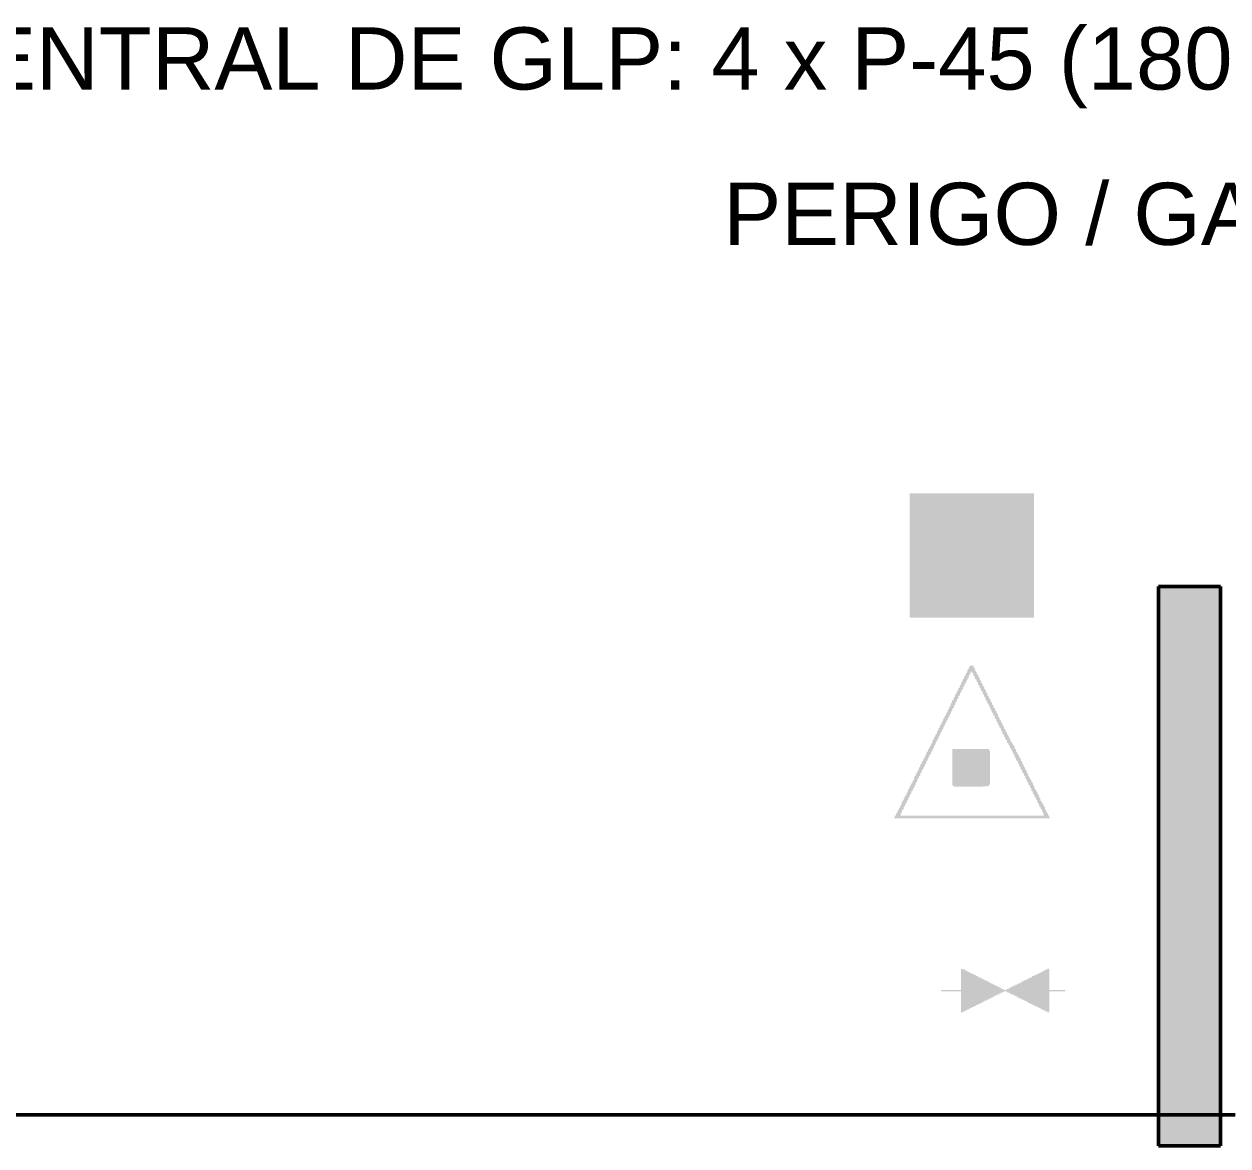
# Model space of a CAD drawing. Header units: metres. Extents: x -1.9 to 50, y -4.7 to 20.4.
# Drawn here: x 5.35 to 9.224, y 15.9 to 19.511 of the extents above; entities that cross this region are included whole.
import ezdxf

# ---------------------------------------------------------------- set-up
doc = ezdxf.new("R2010")
doc.units = ezdxf.units.M
doc.header["$LTSCALE"] = 0.1
for name, color, linetype, lineweight in [('INC_EXT', 1, 'Continuous', 25), ('PAREDE', 7, 'Continuous', 50), ('PAREDE_CORTA_FOGO', 30, 'Continuous', 50), ('SINAL_EQUIPAMENTOS', 1, 'Continuous', 25), ('TEXTOS', 7, 'Continuous', 13), ('TUBULACAO', 1, 'Continuous', 25)]:
    doc.layers.add(name, color=color, linetype=linetype, lineweight=lineweight)
doc.styles.add('COSCIP-TEXTO', font='arial.ttf')

# ---------------------------------------------------------------- blocks, each defined once
blk = doc.blocks.new('REGISTRO_VALVULA')
h = blk.add_hatch(color=256)
h.dxf.hatch_style = 1
h.paths.add_polyline_path([(-0.3378, 0.1739), (-0.3208, 0.1751), (-0.3191, 0.1676), (-0.3033, 0.1671), (-0.3017, 0.1596), (-0.2875, 0.1592), (-0.2858, 0.1501), (-0.27, 0.1497), (-0.2683, 0.1422), (-0.2525, 0.1417), (-0.2508, 0.1326), (-0.235, 0.1322), (-0.2334, 0.1247), (-0.2191, 0.1242), (-0.2175, 0.1168), (-0.2017, 0.1163), (-0.2, 0.1072), (-0.1842, 0.1068), (-0.1825, 0.0993), (-0.1667, 0.0988), (-0.165, 0.0913), (-0.1508, 0.0909), (-0.1492, 0.0818), (-0.1334, 0.0813), (-0.1317, 0.0739), (-0.1159, 0.0734), (-0.1142, 0.0643), (-0.0984, 0.0639), (-0.0967, 0.0564), (-0.0825, 0.0559), (-0.0809, 0.0485), (-0.0651, 0.048), (-0.0634, 0.0389), (-0.0476, 0.0385), (-0.0459, 0.031), (-0.0301, 0.0305), (-0.0284, 0.023), (-0.0142, 0.0226), (-0.0125, 0.0135), (0.0032, 0.013), (0.0049, 0.0056), (0.0255, 0.0052), (0.0287, 0.0057), (0.0303, 0.013), (0.046, 0.0135), (0.0477, 0.0226), (0.0635, 0.023), (0.0652, 0.0305), (0.081, 0.031), (0.0827, 0.0385), (0.0969, 0.0389), (0.0986, 0.048), (0.1144, 0.0485), (0.116, 0.0559), (0.1318, 0.0564), (0.1335, 0.0639), (0.1493, 0.0643), (0.151, 0.0734), (0.1652, 0.0739), (0.1669, 0.0813), (0.1827, 0.0818), (0.1843, 0.0909), (0.2001, 0.0913), (0.2018, 0.0988), (0.2176, 0.0993), (0.2193, 0.1068), (0.2335, 0.1072), (0.2352, 0.1163), (0.251, 0.1168), (0.2526, 0.1242), (0.2684, 0.1247), (0.2701, 0.1322), (0.2859, 0.1326), (0.2876, 0.1417), (0.3018, 0.1422), (0.3035, 0.1497), (0.3193, 0.1501), (0.321, 0.1592), (0.3367, 0.1596), (0.3384, 0.1671), (0.3542, 0.1676), (0.3559, 0.1751), (0.3702, 0.1751), (0.3715, 0.1724), (0.3718, 0.0057), (0.4973, 0.0052), (0.5, 0.004), (0.5, -0.004), (0.4973, -0.0052), (0.3718, -0.0057), (0.3715, -0.1724), (0.3702, -0.1751), (0.3559, -0.1751), (0.3542, -0.1676), (0.3384, -0.1671), (0.3367, -0.1581), (0.321, -0.1576), (0.3193, -0.1501), (0.3035, -0.1497), (0.3018, -0.1406), (0.2876, -0.1401), (0.2859, -0.1326), (0.2701, -0.1322), (0.2684, -0.1247), (0.2526, -0.1242), (0.251, -0.1152), (0.2352, -0.1147), (0.2335, -0.1072), (0.2193, -0.1068), (0.2176, -0.0993), (0.2018, -0.0988), (0.2001, -0.0898), (0.1843, -0.0893), (0.1827, -0.0818), (0.1669, -0.0813), (0.1652, -0.0723), (0.151, -0.0718), (0.1493, -0.0643), (0.1335, -0.0639), (0.1318, -0.0564), (0.116, -0.0559), (0.1144, -0.0469), (0.0986, -0.0464), (0.0969, -0.0389), (0.0827, -0.0385), (0.081, -0.031), (0.0652, -0.0305), (0.0635, -0.0214), (0.0477, -0.021), (0.046, -0.0135), (0.0303, -0.013), (0.0287, -0.0057), (0.0255, -0.0052), (0.0049, -0.0056), (0.0032, -0.013), (-0.0125, -0.0135), (-0.0142, -0.021), (-0.0284, -0.0214), (-0.0301, -0.0305), (-0.0459, -0.031), (-0.0476, -0.0385), (-0.0634, -0.0389), (-0.0651, -0.0464), (-0.0809, -0.0469), (-0.0825, -0.0559), (-0.0967, -0.0564), (-0.0984, -0.0639), (-0.1142, -0.0643), (-0.1159, -0.0718), (-0.1317, -0.0723), (-0.1334, -0.0813), (-0.1492, -0.0818), (-0.1508, -0.0893), (-0.165, -0.0898), (-0.1667, -0.0988), (-0.1825, -0.0993), (-0.1842, -0.1068), (-0.2, -0.1072), (-0.2017, -0.1147), (-0.2175, -0.1152), (-0.2191, -0.1242), (-0.2334, -0.1247), (-0.235, -0.1322), (-0.2508, -0.1326), (-0.2525, -0.1401), (-0.2683, -0.1406), (-0.27, -0.1497), (-0.2858, -0.1501), (-0.2875, -0.1576), (-0.3017, -0.1581), (-0.3033, -0.1671), (-0.3191, -0.1676), (-0.3208, -0.1751), (-0.3367, -0.1751), (-0.338, -0.1724), (-0.3383, -0.0057), (-0.4971, -0.0052), (-0.5, -0.0024), (-0.4999, 0.004), (-0.4971, 0.0052), (-0.3383, 0.0057)])
blk = doc.blocks.new('EXTINTOR_PQS_ABC')
h = blk.add_hatch(color=256)
h.dxf.hatch_style = 1
h.paths.add_polyline_path([(-0.0118, 0.4919), (0.0099, 0.4919), (0.0123, 0.4772), (0.0195, 0.4723), (0.0212, 0.4567), (0.0293, 0.4527), (0.0312, 0.438), (0.0394, 0.4331), (0.0421, 0.4184), (0.0491, 0.4136), (0.0512, 0.3989), (0.0586, 0.394), (0.0603, 0.3776), (0.0677, 0.3755), (0.0701, 0.3597), (0.0785, 0.3548), (0.0813, 0.3401), (0.0882, 0.3352), (0.0902, 0.3206), (0.0978, 0.3157), (0.0995, 0.2991), (0.1068, 0.2973), (0.11, 0.2814), (0.1177, 0.2765), (0.1204, 0.2618), (0.1274, 0.2569), (0.1293, 0.2423), (0.1369, 0.2374), (0.1386, 0.221), (0.1469, 0.2178), (0.1493, 0.2031), (0.1558, 0.2), (0.1595, 0.1835), (0.1665, 0.1786), (0.1681, 0.164), (0.1761, 0.1591), (0.1778, 0.1419), (0.1861, 0.1395), (0.1886, 0.1248), (0.1949, 0.1217), (0.1987, 0.1052), (0.2056, 0.1003), (0.2074, 0.0856), (0.2153, 0.0808), (0.2169, 0.0655), (0.2253, 0.0612), (0.2281, 0.0465), (0.2351, 0.0416), (0.2377, 0.0269), (0.2447, 0.022), (0.2463, 0.0068), (0.2536, 0.0042), (0.2561, -0.0065), (0.2621, -0.0098), (0.2659, -0.0229), (0.2732, -0.0256), (0.2757, -0.0426), (0.2823, -0.0465), (0.2854, -0.0627), (0.2928, -0.0706), (0.2952, -0.0822), (0.302, -0.0856), (0.305, -0.1011), (0.3124, -0.1037), (0.3148, -0.1209), (0.3216, -0.1248), (0.324, -0.1395), (0.3334, -0.1517), (0.3344, -0.1603), (0.3415, -0.164), (0.3442, -0.1794), (0.3515, -0.1823), (0.3535, -0.1982), (0.3603, -0.2031), (0.3637, -0.2195), (0.3726, -0.23), (0.3735, -0.2385), (0.3809, -0.2416), (0.3833, -0.2577), (0.3907, -0.2606), (0.3927, -0.2765), (0.3993, -0.2814), (0.4052, -0.3034), (0.4118, -0.3083), (0.4127, -0.3166), (0.42, -0.3199), (0.4225, -0.336), (0.4298, -0.3392), (0.4323, -0.356), (0.4383, -0.3597), (0.4413, -0.3744), (0.4445, -0.3818), (0.451, -0.3866), (0.4518, -0.3949), (0.4592, -0.3977), (0.4613, -0.4136), (0.469, -0.4179), (0.4714, -0.4344), (0.4769, -0.438), (0.4812, -0.4544), (0.4867, -0.4576), (0.4902, -0.4649), (0.491, -0.4731), (0.4983, -0.4756), (0.5, -0.4919), (-0.5, -0.4919), (-0.4976, -0.4748), (-0.4896, -0.4723), (-0.4858, -0.4576), (-0.4799, -0.4527), (-0.4767, -0.438), (-0.4707, -0.4345), (-0.4682, -0.4237), (-0.462, -0.4209), (-0.4585, -0.4042), (-0.4524, -0.4013), (-0.4499, -0.3866), (-0.4462, -0.3785), (-0.4413, -0.3759), (-0.437, -0.3597), (-0.4315, -0.3563), (-0.4291, -0.3455), (-0.4225, -0.3426), (-0.4204, -0.3279), (-0.4138, -0.323), (-0.4108, -0.3083), (-0.4071, -0.2999), (-0.4022, -0.2975), (-0.3982, -0.2814), (-0.3924, -0.278), (-0.3899, -0.2672), (-0.3834, -0.2643), (-0.3813, -0.2496), (-0.3753, -0.2452), (-0.3723, -0.2374), (-0.3704, -0.2218), (-0.363, -0.2185), (-0.3606, -0.2022), (-0.3532, -0.1992), (-0.3508, -0.1878), (-0.3428, -0.1786), (-0.3402, -0.164), (-0.3337, -0.1601), (-0.3312, -0.1432), (-0.3239, -0.1402), (-0.3214, -0.1244), (-0.3141, -0.121), (-0.3096, -0.1052), (-0.3037, -0.1003), (-0.3005, -0.0856), (-0.2945, -0.0818), (-0.2921, -0.0649), (-0.2847, -0.062), (-0.2822, -0.0465), (-0.2749, -0.043), (-0.2739, -0.0343), (-0.2651, -0.0236), (-0.262, -0.0098), (-0.2554, -0.0059), (-0.2536, 0.0122), (-0.2465, 0.0147), (-0.2431, 0.0326), (-0.2357, 0.0343), (-0.2337, 0.0514), (-0.226, 0.0538), (-0.224, 0.071), (-0.217, 0.0734), (-0.2144, 0.0905), (-0.2074, 0.093), (-0.2046, 0.1101), (-0.1965, 0.1126), (-0.1945, 0.1297), (-0.1868, 0.132), (-0.1848, 0.1493), (-0.1779, 0.1517), (-0.1753, 0.1688), (-0.1677, 0.1713), (-0.1648, 0.1891), (-0.1573, 0.1909), (-0.1553, 0.208), (-0.1477, 0.2104), (-0.1457, 0.2276), (-0.1388, 0.23), (-0.1365, 0.2472), (-0.1306, 0.2514), (-0.1257, 0.2686), (-0.1186, 0.2716), (-0.1168, 0.2863), (-0.1093, 0.2912), (-0.1072, 0.3059), (-0.1012, 0.3109), (-0.0963, 0.3277), (-0.0908, 0.3304), (-0.0877, 0.345), (-0.0796, 0.3499), (-0.0777, 0.3646), (-0.0707, 0.3695), (-0.0681, 0.3842), (-0.062, 0.3892), (-0.0571, 0.4059), (-0.0515, 0.4087), (-0.0485, 0.4233), (-0.0404, 0.4282), (-0.0385, 0.4429), (-0.0312, 0.4478), (-0.029, 0.4625), (-0.0254, 0.4698), (-0.0204, 0.473), (-0.018, 0.4841), (-0.0119, 0.487)])
h.paths.add_polyline_path([(-0.0082, 0.4529), (-0.0105, 0.4356), (-0.018, 0.4335), (-0.0201, 0.416), (-0.0278, 0.4126), (-0.0296, 0.3964), (-0.0369, 0.394), (-0.04, 0.3762), (-0.0475, 0.3744), (-0.0495, 0.3573), (-0.0571, 0.3549), (-0.0592, 0.3377), (-0.0663, 0.3352), (-0.0687, 0.3181), (-0.0763, 0.3157), (-0.0787, 0.2985), (-0.0868, 0.2961), (-0.0888, 0.279), (-0.0963, 0.2767), (-0.0983, 0.2594), (-0.1055, 0.2569), (-0.1078, 0.2398), (-0.1136, 0.2374), (-0.1171, 0.2202), (-0.1255, 0.2153), (-0.1272, 0.2007), (-0.1344, 0.1958), (-0.1368, 0.1811), (-0.1429, 0.1762), (-0.1464, 0.1615), (-0.1535, 0.1566), (-0.1575, 0.1402), (-0.1647, 0.137), (-0.1664, 0.1224), (-0.1738, 0.1175), (-0.1759, 0.1028), (-0.1822, 0.0979), (-0.1868, 0.0812), (-0.193, 0.0783), (-0.1955, 0.0636), (-0.2037, 0.0587), (-0.2055, 0.044), (-0.2124, 0.0392), (-0.215, 0.0245), (-0.2213, 0.0196), (-0.2247, 0.0049), (-0.2323, 0), (-0.2358, -0.0192), (-0.2431, -0.0233), (-0.2456, -0.0392), (-0.2532, -0.044), (-0.2554, -0.0612), (-0.2627, -0.063), (-0.2651, -0.0797), (-0.2725, -0.0821), (-0.2768, -0.0979), (-0.2828, -0.1028), (-0.2848, -0.1175), (-0.2921, -0.1217), (-0.2945, -0.1392), (-0.3018, -0.1413), (-0.3043, -0.1575), (-0.3116, -0.1605), (-0.3148, -0.1762), (-0.3219, -0.1811), (-0.3239, -0.1969), (-0.3312, -0.2001), (-0.3337, -0.2176), (-0.341, -0.2196), (-0.3434, -0.2354), (-0.3508, -0.2386), (-0.3531, -0.2569), (-0.3606, -0.2593), (-0.3624, -0.2765), (-0.369, -0.279), (-0.3728, -0.2973), (-0.3792, -0.2985), (-0.3819, -0.3157), (-0.39, -0.3181), (-0.392, -0.3352), (-0.3993, -0.3377), (-0.4015, -0.3548), (-0.408, -0.3573), (-0.412, -0.3756), (-0.4193, -0.3785), (-0.4211, -0.394), (-0.4292, -0.3964), (-0.4311, -0.4136), (-0.4385, -0.416), (-0.4407, -0.4331), (-0.4473, -0.4356), (-0.4511, -0.4539), (-0.4585, -0.4566), (-0.4598, -0.4723), (-0.456, -0.4746), (0.4592, -0.4743), (0.4614, -0.4698), (0.4592, -0.4539), (0.4539, -0.4503), (0.4494, -0.4343), (0.4424, -0.4307), (0.4396, -0.4152), (0.4323, -0.4132), (0.4301, -0.3964), (0.4225, -0.3928), (0.4205, -0.3768), (0.4137, -0.372), (0.4102, -0.3562), (0.4029, -0.3534), (0.4005, -0.3371), (0.3931, -0.3351), (0.3907, -0.3175), (0.3833, -0.3139), (0.3814, -0.2985), (0.3752, -0.2936), (0.3711, -0.2779), (0.3637, -0.275), (0.3613, -0.2587), (0.354, -0.2568), (0.3515, -0.2391), (0.3442, -0.235), (0.3422, -0.2202), (0.3354, -0.2153), (0.3319, -0.1998), (0.3246, -0.1976), (0.3221, -0.1805), (0.3148, -0.1785), (0.3124, -0.1609), (0.305, -0.1567), (0.3031, -0.1419), (0.296, -0.137), (0.2928, -0.1215), (0.2854, -0.1193), (0.283, -0.1022), (0.2757, -0.1002), (0.2735, -0.0832), (0.2667, -0.0783), (0.2634, -0.0623), (0.2571, -0.0587), (0.2536, -0.0433), (0.2463, -0.0414), (0.2441, -0.0245), (0.2365, -0.0218), (0.2341, -0.007), (0.2263, -0.0049), (0.2243, 0.0122), (0.2162, 0.0147), (0.2132, 0.0318), (0.2062, 0.0343), (0.2031, 0.0514), (0.1966, 0.0538), (0.1942, 0.071), (0.1871, 0.0734), (0.1851, 0.0905), (0.1778, 0.092), (0.174, 0.1101), (0.1671, 0.1126), (0.1639, 0.1297), (0.1575, 0.1321), (0.1558, 0.149), (0.148, 0.1517), (0.1459, 0.1688), (0.1378, 0.1713), (0.136, 0.186), (0.1279, 0.1909), (0.1247, 0.208), (0.1183, 0.2104), (0.1166, 0.2267), (0.1087, 0.23), (0.1062, 0.2472), (0.0986, 0.2496), (0.0968, 0.2643), (0.0888, 0.2692), (0.0858, 0.2863), (0.0792, 0.2888), (0.0775, 0.3059), (0.0701, 0.3076), (0.0677, 0.3244), (0.0594, 0.3279), (0.0575, 0.3426), (0.0496, 0.3475), (0.0465, 0.3646), (0.0401, 0.3671), (0.0383, 0.3837), (0.0303, 0.3866), (0.0285, 0.4019), (0.0212, 0.4049), (0.017, 0.4233), (0.0105, 0.4258), (0.0077, 0.4429), (0.0016, 0.4442), (-0.0009, 0.4533)], flags=16)
h.paths.add_polyline_path([(-0.1254, -0.044), (0.1082, -0.044), (0.1093, -0.0523), (0.1152, -0.0563), (0.116, -0.0661), (0.116, -0.2643), (0.1147, -0.2741), (0.1082, -0.279), (0.1069, -0.2863), (-0.1134, -0.2869), (-0.1169, -0.2863), (-0.1183, -0.2811), (-0.1257, -0.2787), (-0.1272, -0.0563)])
blk = doc.blocks.new('PICTO_E-5')
at = {"true_color": 0xd42c14}
h = blk.add_hatch(color=7, dxfattribs=at)
h.dxf.hatch_style = 1
h.paths.add_polyline_path([(-0.5, -0.5), (0.5, -0.5), (0.5, 0.5), (-0.5, 0.5)])
at = {"true_color": 0xececbc}
h = blk.add_hatch(color=7, dxfattribs=at)
h.dxf.hatch_style = 1
h.paths.add_polyline_path([(-0.4998, 0.4994), (0.4994, 0.4998), (0.4998, -0.4994), (-0.4994, -0.4998)])
h.paths.add_polyline_path([(-0.4364, 0.4382), (-0.4383, 0.4352), (-0.4376, -0.4375), (0.4376, -0.4375), (0.4376, 0.4374)], flags=16)
h.paths.add_polyline_path([(-0.0315, 0.3903), (0.0303, 0.3907), (0.0331, 0.3891), (0.0342, 0.377), (0.0655, 0.3764), (0.0958, 0.3572), (0.0993, 0.3515), (0.0991, 0.3394), (0.0958, 0.3334), (0.0688, 0.3152), (0.0497, 0.3143), (0.0418, 0.3091), (0.0383, 0.3006), (0.0384, 0.2509), (0.0412, 0.249), (0.0722, 0.2485), (0.0873, 0.2454), (0.1018, 0.2382), (0.1212, 0.2191), (0.1285, 0.2061), (0.1296, 0.1976), (0.1323, 0.1927), (0.1329, -0.3879), (0.1309, -0.3909), (-0.1297, -0.391), (-0.1327, -0.3891), (-0.1325, 0.1915), (-0.1243, 0.2145), (-0.1129, 0.2291), (-0.1018, 0.2382), (-0.0873, 0.2452), (-0.0721, 0.2485), (-0.0388, 0.2501), (-0.0384, 0.3018), (-0.0424, 0.3101), (-0.0509, 0.3145), (-0.08, 0.3146), (-0.0873, 0.3103), (-0.1758, 0.2445), (-0.1794, 0.2352), (-0.1801, 0.2121), (-0.183, 0.2093), (-0.2036, 0.2093), (-0.2066, 0.2109), (-0.2018, 0.2836), (-0.1976, 0.2919), (-0.1861, 0.303), (-0.0973, 0.3661), (-0.0909, 0.3726), (-0.0352, 0.373), (-0.0326, 0.3758), (-0.0332, 0.3879)])

msp = doc.modelspace()

# ---------------------------------------------------------------- hatches: boundary and pattern name
at = {"layer": 'PAREDE_CORTA_FOGO'}
h = msp.add_hatch(color=7, dxfattribs=at)
h.dxf.hatch_style = 1
h.paths.add_polyline_path([(9.2, 17.7), (9.2, 16), (9.2, 15.9), (9, 15.9), (9, 17.6), (9, 17.7)])

# ---------------------------------------------------------------- linework, layer by layer
at = {"layer": 'PAREDE'}
for p, q in [((4.9368, 16), (5.4158, 16)), ((5.4158, 16), (5.8947, 16)), ((5.8947, 16), (6.3737, 16)), ((6.3737, 16), (6.8526, 16)), ((6.8526, 16), (7.3316, 16)), ((7.3316, 16), (7.8105, 16)), ((7.8105, 16), (8.2895, 16)), ((8.2895, 16), (8.7684, 16)), ((8.7684, 16), (9.2474, 16))]:
    msp.add_line(p, q, dxfattribs=at)
at = {"layer": 'PAREDE_CORTA_FOGO'}
for p, q in [((9, 17.6), (9, 17.7)), ((9, 17.7), (9.2, 17.7)), ((9.2, 17.7), (9.2, 17.275)), ((9, 17.175), (9, 17.6)), ((9.2, 17.275), (9.2, 16.85)), ((9, 16.75), (9, 17.175)), ((9.2, 16.85), (9.2, 16.425)), ((9, 16.325), (9, 16.75)), ((9.2, 16.425), (9.2, 16)), ((9, 15.9), (9, 16.325)), ((9.2, 16), (9.2, 15.9)), ((9.2, 15.9), (9, 15.9))]:
    msp.add_line(p, q, dxfattribs=at)

# ---------------------------------------------------------------- block references
at = {"layer": 'INC_EXT', "xscale": 0.5, "yscale": 0.5, "zscale": 0.5}
msp.add_blockref('EXTINTOR_PQS_ABC', (8.4, 17.2), dxfattribs=at)
at = {"layer": 'SINAL_EQUIPAMENTOS', "xscale": 0.4, "yscale": 0.4, "zscale": 0.4}
msp.add_blockref('PICTO_E-5', (8.4, 17.8), dxfattribs=at)
at = {"layer": 'TUBULACAO', "xscale": 0.4, "yscale": 0.4, "zscale": 0.4}
msp.add_blockref('REGISTRO_VALVULA', (8.5, 16.4), dxfattribs=at)

# ---------------------------------------------------------------- texts
at = {"layer": 'TEXTOS', "style": 'COSCIP-TEXTO'}
for s, p in [('CENTRAL DE GLP: 4 x P-45 (180 kg), TROCAVEL, ABRIGO TRRF 120 min, LADO NORTE ABERTO', (5, 19.3)), ('PERIGO / GAS INFLAMAVEL / PROIBIDO FUMAR', (7.6, 18.8))]:
    msp.add_text(s, height=0.2, dxfattribs=at).set_placement(p)

doc.saveas('drawing.dxf')
